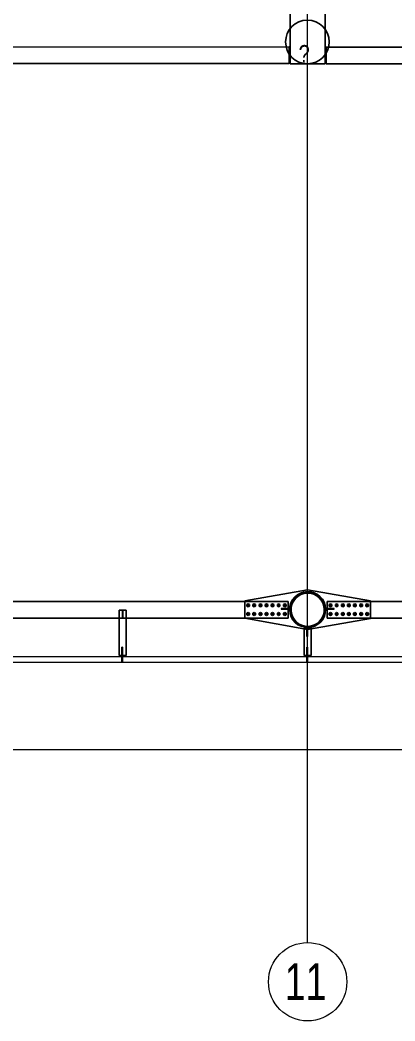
# Model space of a CAD drawing. Header units: millimetres. Extents: x -158 to 97215, y -53820 to 8373.
# Drawn here: x 46929 to 51236, y -53820 to -42335 of the extents above; entities that cross this region are included whole.
import ezdxf

# ---------------------------------------------------------------- set-up
doc = ezdxf.new("R2010")
doc.units = ezdxf.units.MM
doc.header["$LTSCALE"] = 0.8
doc.linetypes.add('Grid Line', pattern=[3.33375, 1.905, -0.47625, 0.47625, -0.47625])
for name, color, linetype, lineweight in [('0-1', 7, 'Continuous', 5), ('E_COLUMNAS-1', 1, 'Continuous', 25), ('E_EJES', 8, 'Continuous', 9), ('E_EJES-1', 8, 'Grid Line', 9), ('E_TEXTO', 3, 'Continuous', 9), ('E_VIGAS-1', 254, 'Continuous', 25), ('P-PLATINA', 6, 'Continuous', 15)]:
    doc.layers.add(name, color=color, linetype=linetype, lineweight=lineweight)
doc.layers.add('TITULO', color=3, linetype='Continuous')
doc.layers.add('VIGAS', color=8, linetype='Continuous')
doc.styles.add('MtXpl_Arial_Narrow', font='')
doc.styles.add('Swis721 LtCn BT', font='swisscl.ttf', dxfattribs={"height": 0.42})
doc.styles.get('MtXpl_Arial_Narrow').set_extended_font_data('Arial Narrow')

# ---------------------------------------------------------------- blocks, each defined once
blk = doc.blocks.new('Grid - CNI_NOMBRE EJES-372759-_6_00m_N_E_-NIVEL-2 DOC')
at = {"layer": 'E_EJES'}
blk.add_circle((0, 0), 0.003, dxfattribs=at)

msp = doc.modelspace()

# ---------------------------------------------------------------- linework, layer by layer
at = {"color": 1, "linetype": 'Continuous'}
for centre, radius, start, end in [((49900.3, -49050.6), 11.5, 18.0268, 198.0268), ((49970.3, -49050.5), 11.5, 18.0268, 198.0268), ((49550.3, -49050.7), 11.5, 18.0268, 198.0268), ((49550.3, -49150.7), 11.5, 18.0268, 198.0268), ((49550.3, -49050.7), 11.5, 198.0268, 18.0268), ((49550.3, -49150.7), 11.5, 198.0268, 18.0268), ((49550.3, -49050.7), 10, 90.0268, 270.0268), ((49550.3, -49150.7), 10, 90.0268, 270.0268), ((49550.3, -49050.7), 10, 270.0268, 90.0268), ((49550.3, -49150.7), 10, 270.0268, 90.0268), ((49620.3, -49050.7), 11.5, 18.0268, 198.0268), ((49620.3, -49150.7), 11.5, 18.0268, 198.0268), ((49620.3, -49050.7), 11.5, 198.0268, 18.0268), ((49620.3, -49150.7), 11.5, 198.0268, 18.0268), ((49620.3, -49050.7), 10, 90.0268, 270.0268), ((49620.3, -49150.7), 10, 90.0268, 270.0268), ((49620.3, -49050.7), 10, 270.0268, 90.0268), ((49620.3, -49150.7), 10, 270.0268, 90.0268), ((49690.3, -49050.7), 11.5, 18.0268, 198.0268), ((49690.3, -49150.7), 11.5, 18.0268, 198.0268), ((49690.3, -49050.7), 11.5, 198.0268, 18.0268), ((49690.3, -49150.7), 11.5, 198.0268, 18.0268), ((49690.3, -49050.7), 10, 90.0268, 270.0268), ((49690.3, -49150.7), 10, 90.0268, 270.0268), ((49690.3, -49050.7), 10, 270.0268, 90.0268), ((49690.3, -49150.7), 10, 270.0268, 90.0268), ((49760.3, -49050.6), 11.5, 18.0268, 198.0268), ((49760.3, -49150.6), 11.5, 18.0268, 198.0268), ((49760.3, -49050.6), 11.5, 198.0268, 18.0268), ((49760.3, -49150.6), 11.5, 198.0268, 18.0268), ((49760.3, -49050.6), 10, 90.0268, 270.0268), ((49760.3, -49150.6), 10, 90.0268, 270.0268), ((49760.3, -49050.6), 10, 270.0268, 90.0268), ((49760.3, -49150.6), 10, 270.0268, 90.0268), ((49830.3, -49050.6), 11.5, 18.0268, 198.0268), ((49830.3, -49150.6), 11.5, 18.0268, 198.0268), ((49830.3, -49050.6), 11.5, 198.0268, 18.0268), ((49830.3, -49150.6), 11.5, 198.0268, 18.0268), ((49830.3, -49050.6), 10, 90.0268, 270.0268), ((49830.3, -49150.6), 10, 90.0268, 270.0268), ((49830.3, -49050.6), 10, 270.0268, 90.0268), ((49830.3, -49150.6), 10, 270.0268, 90.0268), ((49900.3, -49150.6), 11.5, 18.0268, 198.0268), ((49900.3, -49050.6), 11.5, 198.0268, 18.0268), ((49900.3, -49150.6), 11.5, 198.0268, 18.0268), ((49900.3, -49050.6), 10, 90.0268, 270.0268), ((49900.3, -49150.6), 10, 90.0268, 270.0268), ((49900.3, -49050.6), 10, 270.0268, 90.0268), ((49900.3, -49150.6), 10, 270.0268, 90.0268), ((49970.3, -49150.5), 11.5, 18.0268, 198.0268), ((49970.3, -49050.5), 11.5, 198.0268, 18.0268), ((49970.3, -49150.5), 11.5, 198.0268, 18.0268), ((49970.3, -49050.5), 10, 90.0268, 270.0268), ((49970.3, -49150.5), 10, 90.0268, 270.0268), ((49970.3, -49050.5), 10, 270.0268, 90.0268), ((49970.3, -49150.5), 10, 270.0268, 90.0268), ((50496.3, -49051.3), 11.5, 18.0268, 198.0268), ((50496.4, -49151.3), 11.5, 18.0268, 198.0268), ((50496.3, -49051.3), 11.5, 198.0268, 18.0268), ((50496.4, -49151.3), 11.5, 198.0268, 18.0268), ((50496.3, -49051.3), 10, 90.0268, 270.0268), ((50496.4, -49151.3), 10, 90.0268, 270.0268), ((50496.3, -49051.3), 10, 270.0268, 90.0268), ((50496.4, -49151.3), 10, 270.0268, 90.0268), ((50566.3, -49051.3), 11.5, 18.0268, 198.0268), ((50566.4, -49151.3), 11.5, 18.0268, 198.0268), ((50566.3, -49051.3), 11.5, 198.0268, 18.0268), ((50566.4, -49151.3), 11.5, 198.0268, 18.0268), ((50566.3, -49051.3), 10, 90.0268, 270.0268), ((50566.4, -49151.3), 10, 90.0268, 270.0268), ((50566.3, -49051.3), 10, 270.0268, 90.0268), ((50566.4, -49151.3), 10, 270.0268, 90.0268), ((50636.3, -49051.3), 11.5, 18.0268, 198.0268), ((50636.4, -49151.3), 11.5, 18.0268, 198.0268), ((50636.3, -49051.3), 11.5, 198.0268, 18.0268), ((50636.4, -49151.3), 11.5, 198.0268, 18.0268), ((50636.3, -49051.3), 10, 90.0268, 270.0268), ((50636.4, -49151.3), 10, 90.0268, 270.0268), ((50636.3, -49051.3), 10, 270.0268, 90.0268), ((50636.4, -49151.3), 10, 270.0268, 90.0268), ((50706.3, -49051.2), 11.5, 18.0268, 198.0268), ((50706.4, -49151.2), 11.5, 18.0268, 198.0268), ((50706.3, -49051.2), 11.5, 198.0268, 18.0268), ((50706.4, -49151.2), 11.5, 198.0268, 18.0268), ((50706.3, -49051.2), 10, 90.0268, 270.0268), ((50706.4, -49151.2), 10, 90.0268, 270.0268), ((50706.3, -49051.2), 10, 270.0268, 90.0268), ((50706.4, -49151.2), 10, 270.0268, 90.0268), ((50776.3, -49051.2), 11.5, 18.0268, 198.0268), ((50776.4, -49151.2), 11.5, 18.0268, 198.0268), ((50776.3, -49051.2), 11.5, 198.0268, 18.0268), ((50776.4, -49151.2), 11.5, 198.0268, 18.0268), ((50776.3, -49051.2), 10, 90.0268, 270.0268), ((50776.4, -49151.2), 10, 90.0268, 270.0268), ((50776.3, -49051.2), 10, 270.0268, 90.0268), ((50776.4, -49151.2), 10, 270.0268, 90.0268), ((50846.3, -49051.2), 11.5, 18.0268, 198.0268), ((50846.4, -49151.2), 11.5, 18.0268, 198.0268), ((50846.3, -49051.2), 11.5, 198.0268, 18.0268), ((50846.4, -49151.2), 11.5, 198.0268, 18.0268), ((50846.3, -49051.2), 10, 90.0268, 270.0268), ((50846.4, -49151.2), 10, 90.0268, 270.0268), ((50846.3, -49051.2), 10, 270.0268, 90.0268), ((50846.4, -49151.2), 10, 270.0268, 90.0268), ((50916.3, -49051.1), 11.5, 18.0268, 198.0268), ((50916.4, -49151.1), 11.5, 18.0268, 198.0268), ((50916.3, -49051.1), 11.5, 198.0268, 18.0268), ((50916.4, -49151.1), 11.5, 198.0268, 18.0268), ((50916.3, -49051.1), 10, 90.0268, 270.0268), ((50916.4, -49151.1), 10, 90.0268, 270.0268), ((50916.3, -49051.1), 10, 270.0268, 90.0268), ((50916.4, -49151.1), 10, 270.0268, 90.0268)]:
    msp.add_arc(centre, radius, start, end, dxfattribs=at)
at = {"layer": '0-1', "color": 8}
for p, q in [((44238.3, -49638.1), (56228.3, -49638.1)), ((44238.3, -49703.1), (56228.3, -49703.1))]:
    msp.add_line(p, q, dxfattribs=at)
at = {"layer": 'E_COLUMNAS-1'}
for centre, radius, start, end in [((50233.3, -49100.2), 206, 80, 260), ((50233.3, -49100.2), 206, 80, 260), ((50233.3, -49101.4), 203, 10, 190), ((50233.3, -49101.4), 191, 350, 170), ((50233.3, -49100.2), 206, 260, 80), ((50233.3, -49100.2), 206, 260, 80), ((50233.3, -49101.4), 203, 190, 10), ((50233.3, -49101.4), 191, 170, 350)]:
    msp.add_arc(centre, radius, start, end, dxfattribs=at)
at = {"layer": 'E_EJES-1'}
for p, q in [((50233.3, -52920), (50233.3, -22429.9)), ((2836.9, -50704.7), (96315.4, -50704.7))]:
    msp.add_line(p, q, dxfattribs=at)
at = {"layer": 'E_VIGAS-1', "color": 30, "true_color": 0xf26722}
msp.add_lwpolyline([(50433.5, -42079.6), (50433.5, -42832.3), (50433.5, -42837.2), (50033.5, -42837.2), (50033.5, -42832.3), (50033.5, -42079.6)], dxfattribs=at)
at = {"layer": 'P-PLATINA'}
msp.add_lwpolyline([(50030.3, -49095.5), (50030.3, -49085.5), (50028.5, -49085.5), (49930.3, -49085.5), (49930.3, -49095.5), (50027.7, -49095.5)], close=True, dxfattribs=at)
msp.add_lwpolyline([(50438.9, -49096.6), (50536.2, -49096.6), (50536.2, -49086.6), (50438.1, -49086.6)], dxfattribs=at)
at = {"layer": 'TITULO'}
msp.add_circle((50230.2, -42586.7), 250.5, dxfattribs=at)
at = {"layer": 'VIGAS'}
for p, q in [((50020.7, -42644.7), (41895.9, -42647.2)), ((50020.8, -42834.7), (50020.7, -42644.7)), ((54451.3, -42647.2), (50446.2, -42647.2)), ((50446.2, -42837.2), (50446.2, -42647.2)), ((50020.8, -42834.7), (41896, -42837.2)), ((54451.3, -42837.2), (50446.2, -42837.2)), ((49510.2, -49000.3), (50233, -48872.2)), ((49510.2, -49000.3), (50233, -48872.2)), ((50233, -48872.2), (50956.3, -49001.1)), ((50233, -48872.2), (50956.3, -49001.1)), ((49510.2, -49006.4), (42393.1, -49006.4)), ((49510.3, -49200.2), (49510.2, -49000.3)), ((49510.3, -49200.2), (49510.2, -49000.3)), ((50010.3, -49006.4), (49510.2, -49006.4)), ((49535.3, -49042.1), (49550.3, -49033.4)), ((49550.3, -49033.4), (49565.3, -49042.1)), ((49605.3, -49042), (49620.3, -49033.4)), ((49620.3, -49033.4), (49635.3, -49042)), ((49675.3, -49042), (49690.3, -49033.3)), ((49690.3, -49033.3), (49705.3, -49042)), ((49745.3, -49042), (49760.3, -49033.3)), ((49760.3, -49033.3), (49775.3, -49042)), ((49815.3, -49041.9), (49830.3, -49033.3)), ((49830.3, -49033.3), (49845.3, -49041.9)), ((49885.3, -49041.9), (49900.3, -49033.2)), ((49900.3, -49033.2), (49915.3, -49041.9)), ((49955.3, -49041.9), (49970.3, -49033.2)), ((49970.3, -49033.2), (49985.3, -49041.9)), ((50010.3, -49196.4), (50010.3, -49006.4)), ((50456.2, -49196.4), (50456.2, -49006.4)), ((50956.3, -49006.4), (50456.2, -49006.4)), ((50481.3, -49042.7), (50496.3, -49034)), ((50496.3, -49034), (50511.3, -49042.7)), ((50551.3, -49042.7), (50566.3, -49034)), ((50566.3, -49034), (50581.3, -49042.6)), ((50621.3, -49042.6), (50636.3, -49034)), ((50636.3, -49034), (50651.3, -49042.6)), ((50691.3, -49042.6), (50706.3, -49033.9)), ((50706.3, -49033.9), (50721.3, -49042.6)), ((50761.3, -49042.6), (50776.3, -49033.9)), ((50776.3, -49033.9), (50791.3, -49042.5)), ((50831.3, -49042.5), (50846.3, -49033.9)), ((50846.3, -49033.9), (50861.3, -49042.5)), ((50901.3, -49042.5), (50916.3, -49033.8)), ((50916.3, -49033.8), (50931.3, -49042.5)), ((50956.3, -49001.1), (50956.3, -49201.1)), ((50956.3, -49001.1), (50956.3, -49201.1)), ((54493.8, -49006.4), (50956.3, -49006.4)), ((48149.5, -49106.1), (48067.5, -49106.1)), ((48067.5, -49106.1), (48067.5, -49196.4)), ((48105.5, -49196.1), (48105.5, -49106.1)), ((48105.5, -49106.1), (48111.5, -49106.1)), ((48105.5, -49196.1), (48105.5, -49106.1)), ((48105.5, -49106.1), (48111.5, -49106.1)), ((48105.5, -49126.1), (48111.5, -49126.1)), ((48111.5, -49106.1), (48111.5, -49196.1)), ((48111.5, -49106.1), (48111.5, -49196.1)), ((48149.5, -49106.1), (48149.5, -49196.4)), ((49535.3, -49059.4), (49535.3, -49042.1)), ((49550.3, -49068.1), (49535.3, -49059.4)), ((49535.3, -49142.1), (49550.3, -49133.4)), ((49535.3, -49159.4), (49535.3, -49142.1)), ((49565.3, -49059.4), (49550.3, -49068.1)), ((49550.3, -49133.4), (49565.3, -49142.1)), ((49565.3, -49042.1), (49565.3, -49059.4)), ((49565.3, -49142.1), (49565.3, -49159.4)), ((49605.3, -49059.4), (49605.3, -49042)), ((49620.3, -49068), (49605.3, -49059.4)), ((49605.3, -49142), (49620.3, -49133.4)), ((49605.3, -49159.4), (49605.3, -49142)), ((49635.3, -49059.4), (49620.3, -49068)), ((49620.3, -49133.4), (49635.3, -49142)), ((49635.3, -49042), (49635.3, -49059.4)), ((49635.3, -49142), (49635.3, -49159.4)), ((49675.3, -49059.3), (49675.3, -49042)), ((49690.3, -49068), (49675.3, -49059.3)), ((49675.3, -49142), (49690.3, -49133.3)), ((49675.3, -49159.3), (49675.3, -49142)), ((49705.3, -49059.3), (49690.3, -49068)), ((49690.3, -49133.3), (49705.3, -49142)), ((49705.3, -49042), (49705.3, -49059.3)), ((49705.3, -49142), (49705.3, -49159.3)), ((49745.3, -49059.3), (49745.3, -49042)), ((49760.3, -49068), (49745.3, -49059.3)), ((49745.3, -49142), (49760.3, -49133.3)), ((49745.3, -49159.3), (49745.3, -49142)), ((49775.3, -49059.3), (49760.3, -49068)), ((49760.3, -49133.3), (49775.3, -49142)), ((49775.3, -49042), (49775.3, -49059.3)), ((49775.3, -49142), (49775.3, -49159.3)), ((49815.3, -49059.3), (49815.3, -49041.9)), ((49830.3, -49067.9), (49815.3, -49059.3)), ((49815.3, -49141.9), (49830.3, -49133.3)), ((49815.3, -49159.3), (49815.3, -49141.9)), ((49845.3, -49059.3), (49830.3, -49067.9)), ((49830.3, -49133.3), (49845.3, -49141.9)), ((49845.3, -49041.9), (49845.3, -49059.3)), ((49845.3, -49141.9), (49845.3, -49159.3)), ((49885.3, -49059.2), (49885.3, -49041.9)), ((49900.3, -49067.9), (49885.3, -49059.2)), ((49885.3, -49141.9), (49900.3, -49133.2)), ((49885.3, -49159.2), (49885.3, -49141.9)), ((49915.3, -49059.2), (49900.3, -49067.9)), ((49900.3, -49133.2), (49915.3, -49141.9)), ((49915.3, -49041.9), (49915.3, -49059.2)), ((49915.3, -49141.9), (49915.3, -49159.2)), ((49955.3, -49059.2), (49955.3, -49041.9)), ((49970.3, -49067.9), (49955.3, -49059.2)), ((49955.3, -49141.9), (49970.3, -49133.2)), ((49955.3, -49159.2), (49955.3, -49141.9)), ((49985.3, -49059.2), (49970.3, -49067.9)), ((49970.3, -49133.2), (49985.3, -49141.9)), ((49985.3, -49041.9), (49985.3, -49059.2)), ((49985.3, -49141.9), (49985.3, -49159.2)), ((50438.1, -49086.6), (50436.2, -49086.6)), ((50436.2, -49086.6), (50436.2, -49096.6)), ((50438.9, -49096.6), (50436.2, -49096.6)), ((50481.3, -49060), (50481.3, -49042.7)), ((50496.3, -49068.7), (50481.3, -49060)), ((50481.4, -49142.7), (50496.4, -49134)), ((50481.4, -49160), (50481.4, -49142.7)), ((50511.3, -49060), (50496.3, -49068.7)), ((50496.4, -49134), (50511.4, -49142.7)), ((50511.3, -49042.7), (50511.3, -49060)), ((50511.4, -49142.7), (50511.4, -49160)), ((50551.3, -49060), (50551.3, -49042.7)), ((50566.3, -49068.6), (50551.3, -49060)), ((50551.4, -49142.7), (50566.4, -49134)), ((50551.4, -49160), (50551.4, -49142.7)), ((50581.3, -49060), (50566.3, -49068.6)), ((50566.4, -49134), (50581.4, -49142.6)), ((50581.3, -49042.6), (50581.3, -49060)), ((50581.4, -49142.6), (50581.4, -49160)), ((50621.3, -49059.9), (50621.3, -49042.6)), ((50636.3, -49068.6), (50621.3, -49059.9)), ((50621.4, -49142.6), (50636.4, -49134)), ((50621.4, -49159.9), (50621.4, -49142.6)), ((50651.3, -49059.9), (50636.3, -49068.6)), ((50636.4, -49134), (50651.4, -49142.6)), ((50651.3, -49042.6), (50651.3, -49059.9)), ((50651.4, -49142.6), (50651.4, -49159.9)), ((50691.3, -49059.9), (50691.3, -49042.6)), ((50706.3, -49068.6), (50691.3, -49059.9)), ((50691.4, -49142.6), (50706.4, -49133.9)), ((50691.4, -49159.9), (50691.4, -49142.6)), ((50721.3, -49059.9), (50706.3, -49068.6)), ((50706.4, -49133.9), (50721.4, -49142.6)), ((50721.3, -49042.6), (50721.3, -49059.9)), ((50721.4, -49142.6), (50721.4, -49159.9)), ((50761.3, -49059.9), (50761.3, -49042.6)), ((50776.3, -49068.5), (50761.3, -49059.9)), ((50761.4, -49142.6), (50776.4, -49133.9)), ((50761.4, -49159.9), (50761.4, -49142.6)), ((50791.3, -49059.9), (50776.3, -49068.5)), ((50776.4, -49133.9), (50791.4, -49142.5)), ((50791.3, -49042.5), (50791.3, -49059.9)), ((50791.4, -49142.5), (50791.4, -49159.9)), ((50831.3, -49059.8), (50831.3, -49042.5)), ((50846.3, -49068.5), (50831.3, -49059.8)), ((50831.4, -49142.5), (50846.4, -49133.9)), ((50831.4, -49159.8), (50831.4, -49142.5)), ((50861.3, -49059.8), (50846.3, -49068.5)), ((50846.4, -49133.9), (50861.4, -49142.5)), ((50861.3, -49042.5), (50861.3, -49059.8)), ((50861.4, -49142.5), (50861.4, -49159.8)), ((50901.3, -49059.8), (50901.3, -49042.5)), ((50916.3, -49068.5), (50901.3, -49059.8)), ((50901.4, -49142.5), (50916.4, -49133.8)), ((50901.4, -49159.8), (50901.4, -49142.5)), ((50931.3, -49059.8), (50916.3, -49068.5)), ((50916.4, -49133.8), (50931.4, -49142.5)), ((50931.3, -49042.5), (50931.3, -49059.8)), ((50931.4, -49142.5), (50931.4, -49159.8)), ((49510.3, -49196.4), (42393.3, -49196.4)), ((48067.5, -49196.4), (48067.5, -49628.1)), ((48111.5, -49196.1), (48105.5, -49196.1)), ((48111.5, -49196.1), (48105.5, -49196.1)), ((48149.5, -49196.4), (48149.5, -49628.1)), ((50010.3, -49196.4), (49510.3, -49196.4)), ((50233.3, -49328.2), (49510.3, -49200.2)), ((50233.3, -49328.2), (49510.3, -49200.2)), ((49550.3, -49168.1), (49535.3, -49159.4)), ((49565.3, -49159.4), (49550.3, -49168.1)), ((49620.3, -49168), (49605.3, -49159.4)), ((49635.3, -49159.4), (49620.3, -49168)), ((49690.3, -49168), (49675.3, -49159.3)), ((49705.3, -49159.3), (49690.3, -49168)), ((49760.3, -49168), (49745.3, -49159.3)), ((49775.3, -49159.3), (49760.3, -49168)), ((49830.3, -49167.9), (49815.3, -49159.3)), ((49845.3, -49159.3), (49830.3, -49167.9)), ((49900.3, -49167.9), (49885.3, -49159.2)), ((49915.3, -49159.2), (49900.3, -49167.9)), ((49970.3, -49167.9), (49955.3, -49159.2)), ((49985.3, -49159.2), (49970.3, -49167.9)), ((50956.3, -49201.1), (50233.3, -49328.2)), ((50956.3, -49201.1), (50233.3, -49328.2)), ((50956.3, -49196.4), (50456.2, -49196.4)), ((50496.4, -49168.7), (50481.4, -49160)), ((50511.4, -49160), (50496.4, -49168.7)), ((50566.4, -49168.6), (50551.4, -49160)), ((50581.4, -49160), (50566.4, -49168.6)), ((50636.4, -49168.6), (50621.4, -49159.9)), ((50651.4, -49159.9), (50636.4, -49168.6)), ((50706.4, -49168.6), (50691.4, -49159.9)), ((50721.4, -49159.9), (50706.4, -49168.6)), ((50776.4, -49168.5), (50761.4, -49159.9)), ((50791.4, -49159.9), (50776.4, -49168.5)), ((50846.4, -49168.5), (50831.4, -49159.8)), ((50861.4, -49159.8), (50846.4, -49168.5)), ((50916.4, -49168.5), (50901.4, -49159.8)), ((50931.4, -49159.8), (50916.4, -49168.5)), ((54494.2, -49196.4), (50956.3, -49196.4)), ((50274.3, -49314.4), (50192.3, -49314.4)), ((50192.3, -49314.4), (50192.3, -49321)), ((50192.3, -49321), (50192.3, -49628.1)), ((50230.8, -49304.4), (50224.8, -49304.4)), ((50224.8, -49304.4), (50224.8, -49305.5)), ((50224.8, -49305.5), (50224.8, -49409.4)), ((50230.8, -49304.4), (50230.8, -49306)), ((50230.8, -49306), (50230.8, -49409.4)), ((50274.3, -49314.4), (50274.3, -49321)), ((50274.3, -49321), (50274.3, -49628.1)), ((50224.8, -49409.4), (50230.8, -49409.4)), ((48100, -49530.6), (48100, -49628.1)), ((48100, -49530.6), (48106, -49530.6)), ((48100, -49545.6), (48106, -49545.6)), ((48106, -49530.6), (48106, -49628.1)), ((50224.8, -49530.6), (50224.8, -49628.1)), ((50224.8, -49530.6), (50230.8, -49530.6)), ((50224.8, -49545.6), (50230.8, -49545.6)), ((50230.8, -49530.6), (50230.8, -49628.1)), ((48149.5, -49628.1), (48067.5, -49628.1)), ((48100, -49625.6), (48106, -49625.6)), ((48100, -49628.1), (48100, -49638.1)), ((48100, -49638.1), (48100, -49695.6)), ((48100, -49638.1), (48106, -49638.1)), ((48100, -49685.6), (48106, -49685.6)), ((48100, -49695.6), (48106, -49695.6)), ((48106, -49628.1), (48106, -49638.1)), ((48106, -49638.1), (48106, -49695.6)), ((50274.3, -49628.1), (50192.3, -49628.1)), ((50224.8, -49625.6), (50230.8, -49625.6)), ((50224.8, -49628.1), (50224.8, -49638.1)), ((50224.8, -49638.1), (50224.8, -49695.6)), ((50224.8, -49638.1), (50230.8, -49638.1)), ((50224.8, -49685.6), (50230.8, -49685.6)), ((50224.8, -49695.6), (50230.8, -49695.6)), ((50230.8, -49628.1), (50230.8, -49638.1)), ((50230.8, -49638.1), (50230.8, -49695.6))]:
    msp.add_line(p, q, dxfattribs=at)

# ---------------------------------------------------------------- block references
at = {"layer": 'E_EJES', "xscale": 149999.9999999999, "yscale": 149999.9999999999, "zscale": 149999.9999999999}
msp.add_blockref('Grid - CNI_NOMBRE EJES-372759-_6_00m_N_E_-NIVEL-2 DOC', (50233.3, -53370), dxfattribs=at)

# ---------------------------------------------------------------- texts
at = {"layer": 'E_EJES', "insert": (49969.8, -53157.4), "char_height": 420, "width": 625.316, "attachment_point": 1, "style": 'Swis721 LtCn BT'}
msp.add_mtext('11', dxfattribs=at)
at = {"layer": 'E_TEXTO', "style": 'MtXpl_Arial_Narrow'}
msp.add_text('?', height=200, dxfattribs=at).set_placement((50129.9, -42822.4))
msp.add_text('?', height=200, dxfattribs=at).set_placement((50129.9, -42822.4))

doc.saveas('drawing.dxf')
